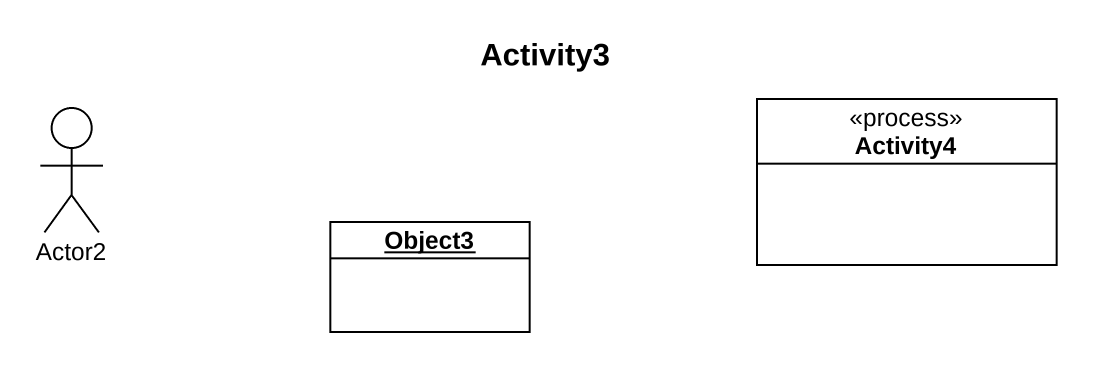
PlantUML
@startuml
title Activity3
allowmixing
hide circle
hide empty members
actor Actor2
class Activity4 <<process>>
object Object3
@enduml
